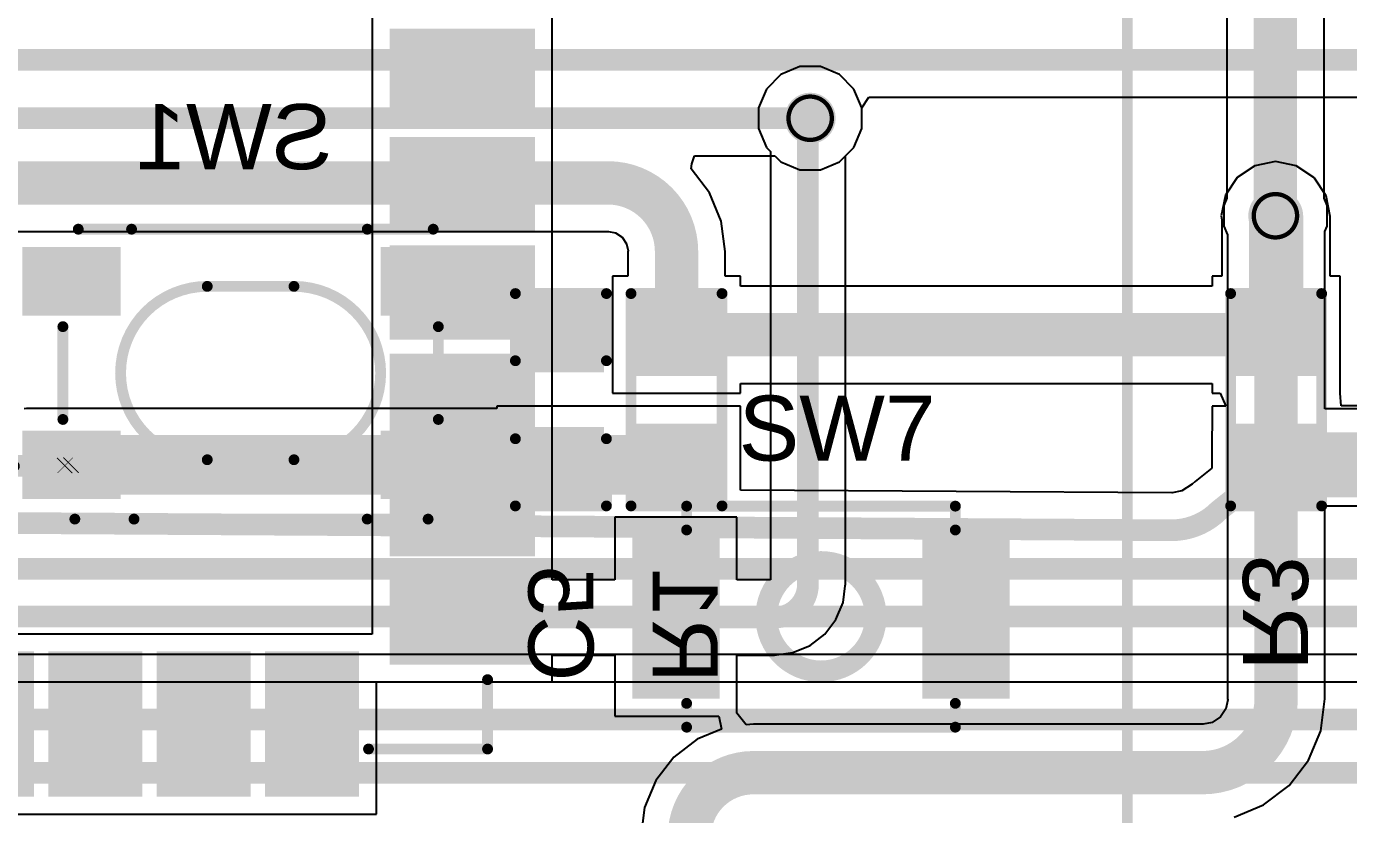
# Model space of a CAD drawing. Header units: inches. Extents: x -46 to 312, y 0 to 111.
# Drawn here: x -23.79 to -8.3, y 29.94 to 39.18 of the extents above; entities that cross this region are included whole.
import ezdxf

# ---------------------------------------------------------------- set-up
doc = ezdxf.new("R2010")
doc.units = ezdxf.units.IN
for name, color, linetype in [('Bottom Layer', 5, 'Continuous'), ('Bottom Overlay', 54, 'Continuous'), ('Bottom Paste', 16, 'Continuous'), ('Bottom Solder', 6, 'Continuous'), ('Drill Drawing', 1, 'Continuous'), ('Top Layer', 1, 'Continuous'), ('Top Overlay', 2, 'Continuous'), ('Top Paste', 8, 'Continuous'), ('Top Solder', 216, 'Continuous'), ('Via Holes', 16, 'Continuous')]:
    doc.layers.add(name, color=color, linetype=linetype)
doc.styles.add('Arial', font='', dxfattribs={"height": 0.2})
doc.styles.get('Arial').set_extended_font_data('Arial')

# ---------------------------------------------------------------- blocks, each defined once
blk = doc.blocks.new('B3U_1000P_2')
at = {"layer": 'Top Layer'}
for points in [[(-2.10999959, 0.85999955), (-1.28999869, 0.85999955), (-1.28999869, -0.85999955), (-2.10999959, -0.85999955)], [(1.29000123, 0.85999955), (2.11000213, 0.85999955), (2.11000213, -0.85999955), (1.29000123, -0.85999955)]]:
    blk.add_hatch(color=1, dxfattribs=at).paths.add_polyline_path(points)
at = {"layer": 'Top Paste'}
for points in [[(-2.10999959, 0.85999955), (-1.28999869, 0.85999955), (-1.28999869, -0.85999955), (-2.10999959, -0.85999955)], [(1.29000123, 0.85999955), (2.11000213, 0.85999955), (2.11000213, -0.85999955), (1.29000123, -0.85999955)]]:
    blk.add_hatch(color=8, dxfattribs=at).paths.add_polyline_path(points)
at = {"layer": 'Top Solder'}
for points in [[(-2.21159959, 0.96159955), (-1.18839869, 0.96159955), (-1.18839869, -0.96159955), (-2.21159959, -0.96159955)], [(1.18840123, 0.96159955), (2.21160213, 0.96159955), (2.21160213, -0.96159955), (1.18840123, -0.96159955)]]:
    blk.add_hatch(color=216, dxfattribs=at).paths.add_polyline_path(points)
at = {"layer": 'Top Overlay'}
for points in [[(-1.5748, 1.016, 0.127, 0.127, 0), (-1.5748, 1.2954, 0.127, 0.127, 0)], [(-1.5748, 1.2954, 0.127, 0.127, 0), (1.5748, 1.2954, 0.127, 0.127, 0)], [(1.5748, 1.2954, 0.127, 0.127, 0), (1.57480254, 1.016, 0.127, 0.127, 0)], [(-1.5748, -1.2954, 0.127, 0.127, 0), (-1.5748, -1.016, 0.127, 0.127, 0)], [(1.5748, -1.2954, 0.127, 0.127, 0), (1.57480254, -1.016, 0.127, 0.127, 0)], [(-1.5748, -1.2954, 0.127, 0.127, 0), (1.5748, -1.2954, 0.127, 0.127, 0)]]:
    blk.add_lwpolyline(points, format="xyseb", dxfattribs=at)
for points in [[(-1.60655, 1.2954, 0.0635, 0.0635, 1), (-1.54305, 1.2954, 0.0635, 0.0635, 1)], [(-1.60655, 1.2954, 0.0635, 0.0635, 1), (-1.54305, 1.2954, 0.0635, 0.0635, 1)], [(1.54305, 1.2954, 0.0635, 0.0635, 1), (1.60655, 1.2954, 0.0635, 0.0635, 1)], [(1.54305, 1.2954, 0.0635, 0.0635, 1), (1.60655, 1.2954, 0.0635, 0.0635, 1)], [(-1.60655, 1.016, 0.0635, 0.0635, 1), (-1.54305, 1.016, 0.0635, 0.0635, 1)], [(1.54305254, 1.016, 0.0635, 0.0635, 1), (1.60655254, 1.016, 0.0635, 0.0635, 1)], [(0.64106806, 0, 0.254, 0.254, 1), (-0.64106806, 0, 0.254, 0.254, 1)], [(-0.7045680599999999, 0, 0.127, 0.127, 1), (-0.5775680599999999, 0, 0.127, 0.127, 1)], [(0.5775680599999999, 0, 0.127, 0.127, 1), (0.7045680599999999, 0, 0.127, 0.127, 1)], [(-1.60655, -1.016, 0.0635, 0.0635, 1), (-1.54305, -1.016, 0.0635, 0.0635, 1)], [(1.54305254, -1.016, 0.0635, 0.0635, 1), (1.60655254, -1.016, 0.0635, 0.0635, 1)], [(-1.60655, -1.2954, 0.0635, 0.0635, 1), (-1.54305, -1.2954, 0.0635, 0.0635, 1)], [(-1.60655, -1.2954, 0.0635, 0.0635, 1), (-1.54305, -1.2954, 0.0635, 0.0635, 1)], [(1.54305, -1.2954, 0.0635, 0.0635, 1), (1.60655, -1.2954, 0.0635, 0.0635, 1)], [(1.54305, -1.2954, 0.0635, 0.0635, 1), (1.60655, -1.2954, 0.0635, 0.0635, 1)]]:
    blk.add_lwpolyline(points, format="xyseb", close=True, dxfattribs=at)
blk = doc.blocks.new('TSA016A2518A_B_16')
at = {"layer": 'Bottom Layer'}
for points in [[(-2.6250773, 1.4250289), (-1.5750667, 1.4250289), (-1.5750667, 0.7250303), (-2.6250773, 0.7250303)], [(1.5750667, 1.4250035), (2.6250773, 1.4250035), (2.6250773, 0.7250049), (1.5750667, 0.7250049)], [(-2.6250773, -0.7250303), (-1.5750667, -0.7250303), (-1.5750667, -1.4250289), (-2.6250773, -1.4250289)], [(1.5750667, -0.7250049), (2.6250773, -0.7250049), (2.6250773, -1.4250035), (1.5750667, -1.4250035)]]:
    blk.add_hatch(color=5, dxfattribs=at).paths.add_polyline_path(points)
at = {"layer": 'Bottom Paste'}
for points in [[(-2.6250773, 1.4250289), (-1.5750667, 1.4250289), (-1.5750667, 0.7250303), (-2.6250773, 0.7250303)], [(1.5750667, 1.4250035), (2.6250773, 1.4250035), (2.6250773, 0.7250049), (1.5750667, 0.7250049)], [(-2.6250773, -0.7250303), (-1.5750667, -0.7250303), (-1.5750667, -1.4250289), (-2.6250773, -1.4250289)], [(1.5750667, -0.7250049), (2.6250773, -0.7250049), (2.6250773, -1.4250035), (1.5750667, -1.4250035)]]:
    blk.add_hatch(color=16, dxfattribs=at).paths.add_polyline_path(points)
at = {"layer": 'Bottom Solder'}
for points in [[(-2.6758773, 1.4758289), (-1.5242667, 1.4758289), (-1.5242667, 0.6742303), (-2.6758773, 0.6742303)], [(1.5242667, 1.4758035), (2.6758773, 1.4758035), (2.6758773, 0.6742049), (1.5242667, 0.6742049)], [(-2.6758773, -0.6742303), (-1.5242667, -0.6742303), (-1.5242667, -1.4758289), (-2.6758773, -1.4758289)], [(1.5242667, -0.6742049), (2.6758773, -0.6742049), (2.6758773, -1.4758035), (1.5242667, -1.4758035)]]:
    blk.add_hatch(color=6, dxfattribs=at).paths.add_polyline_path(points)
at = {"layer": 'Bottom Overlay'}
for points in [[(-2.0199858, 1.6862044, 0.127, 0.127, 0), (-1.395222, 1.6862044, 0.127, 0.127, 0)], [(-1.395222, 1.6862044, 0.127, 0.127, 0), (1.3669772, 1.6862044, 0.127, 0.127, 0)], [(1.3669772, 1.6862044, 0.127, 0.127, 0), (2.1400008, 1.6862044, 0.127, 0.127, 0)], [(-0.508, -1.016127, 0.127, 0.127, -0.9999999999999999), (-0.508, 1.015873, 0.127, 0.127, 0)], [(-0.508, 1.015873, 0.127, 0.127, 0), (0.508, 1.015873, 0.127, 0.127, 0)], [(0.508, 1.015873, 0.127, 0.127, -0.9999999999999999), (0.508, -1.016127, 0.127, 0.127, 0)], [(-2.199894, -0.543941, 0.127, 0.127, 0), (-2.199894, 0.543687, 0.127, 0.127, 0)], [(2.199894, -0.543941, 0.127, 0.127, 0), (2.199894, 0.543687, 0.127, 0.127, 0)], [(-2.8956, -1.2192, 0.127, 0.127, 0), (-2.8956, -0.9652, 0.127, 0.127, 0)], [(-2.8956, -0.9652, 0.127, 0.127, 0), (-2.7686, -1.0922, 0.127, 0.127, 0)], [(-2.8956, -1.2192, 0.127, 0.127, 0), (-2.7686, -1.0922, 0.127, 0.127, 0)], [(-0.508, -1.016127, 0.127, 0.127, 0), (0.508, -1.016127, 0.127, 0.127, 0)], [(-2.0599908, -1.71196, 0.127, 0.127, 0), (-1.3664184, -1.71196, 0.127, 0.127, 0)], [(-1.3664184, -1.71196, 0.127, 0.127, 0), (1.3664184, -1.71196, 0.127, 0.127, 0)], [(1.3664184, -1.71196, 0.127, 0.127, 0), (2.080006, -1.71196, 0.127, 0.127, 0)]]:
    blk.add_lwpolyline(points, format="xyseb", dxfattribs=at)
for points in [[(-2.0517358, 1.6862044, 0.0635, 0.0635, 1), (-1.9882358, 1.6862044, 0.0635, 0.0635, 1)], [(-1.426972, 1.6862044, 0.0635, 0.0635, 1), (-1.363472, 1.6862044, 0.0635, 0.0635, 1)], [(-1.426972, 1.6862044, 0.0635, 0.0635, 1), (-1.363472, 1.6862044, 0.0635, 0.0635, 1)], [(1.3352272, 1.6862044, 0.0635, 0.0635, 1), (1.3987272, 1.6862044, 0.0635, 0.0635, 1)], [(1.3352272, 1.6862044, 0.0635, 0.0635, 1), (1.3987272, 1.6862044, 0.0635, 0.0635, 1)], [(2.1082508, 1.6862044, 0.0635, 0.0635, 1), (2.1717508, 1.6862044, 0.0635, 0.0635, 1)], [(-0.5397500000000001, 1.015873, 0.0635, 0.0635, 1), (-0.47625, 1.015873, 0.0635, 0.0635, 1)], [(-0.5397500000000001, 1.015873, 0.0635, 0.0635, 1), (-0.47625, 1.015873, 0.0635, 0.0635, 1)], [(0.47625, 1.015873, 0.0635, 0.0635, 1), (0.5397500000000001, 1.015873, 0.0635, 0.0635, 1)], [(0.47625, 1.015873, 0.0635, 0.0635, 1), (0.5397500000000001, 1.015873, 0.0635, 0.0635, 1)], [(-2.231644, 0.543687, 0.0635, 0.0635, 1), (-2.168144, 0.543687, 0.0635, 0.0635, 1)], [(2.168144, 0.543687, 0.0635, 0.0635, 1), (2.231644, 0.543687, 0.0635, 0.0635, 1)], [(-2.231644, -0.543941, 0.0635, 0.0635, 1), (-2.168144, -0.543941, 0.0635, 0.0635, 1)], [(2.168144, -0.543941, 0.0635, 0.0635, 1), (2.231644, -0.543941, 0.0635, 0.0635, 1)], [(-2.92735, -0.9652, 0.0635, 0.0635, 1), (-2.86385, -0.9652, 0.0635, 0.0635, 1)], [(-2.92735, -0.9652, 0.0635, 0.0635, 1), (-2.86385, -0.9652, 0.0635, 0.0635, 1)], [(-2.80035, -1.0922, 0.0635, 0.0635, 1), (-2.73685, -1.0922, 0.0635, 0.0635, 1)], [(-2.80035, -1.0922, 0.0635, 0.0635, 1), (-2.73685, -1.0922, 0.0635, 0.0635, 1)], [(-0.5397500000000001, -1.016127, 0.0635, 0.0635, 1), (-0.47625, -1.016127, 0.0635, 0.0635, 1)], [(-0.5397500000000001, -1.016127, 0.0635, 0.0635, 1), (-0.47625, -1.016127, 0.0635, 0.0635, 1)], [(0.47625, -1.016127, 0.0635, 0.0635, 1), (0.5397500000000001, -1.016127, 0.0635, 0.0635, 1)], [(0.47625, -1.016127, 0.0635, 0.0635, 1), (0.5397500000000001, -1.016127, 0.0635, 0.0635, 1)], [(-2.92735, -1.2192, 0.0635, 0.0635, 1), (-2.86385, -1.2192, 0.0635, 0.0635, 1)], [(-2.92735, -1.2192, 0.0635, 0.0635, 1), (-2.86385, -1.2192, 0.0635, 0.0635, 1)], [(-2.0917408, -1.71196, 0.0635, 0.0635, 1), (-2.0282408, -1.71196, 0.0635, 0.0635, 1)], [(-1.3981684, -1.71196, 0.0635, 0.0635, 1), (-1.3346684, -1.71196, 0.0635, 0.0635, 1)], [(-1.3981684, -1.71196, 0.0635, 0.0635, 1), (-1.3346684, -1.71196, 0.0635, 0.0635, 1)], [(1.3346684, -1.71196, 0.0635, 0.0635, 1), (1.3981684, -1.71196, 0.0635, 0.0635, 1)], [(1.3346684, -1.71196, 0.0635, 0.0635, 1), (1.3981684, -1.71196, 0.0635, 0.0635, 1)], [(2.048256, -1.71196, 0.0635, 0.0635, 1), (2.111756, -1.71196, 0.0635, 0.0635, 1)]]:
    blk.add_lwpolyline(points, format="xyseb", close=True, dxfattribs=at)
blk = doc.blocks.new('HC_12_M______SMD_17')
at = {"layer": 'Top Overlay'}
blk.add_lwpolyline([(-14.1732, 8.12619914, 0.127, 0.127, 0), (13.62680028, 8.12619914, 0.127, 0.127, 0)], format="xyseb", dxfattribs=at)
blk = doc.blocks.new('41_SMD_UFL_M______84')
at = {"layer": 'Top Layer'}
for points in [[(8.00000051, -0.82999961), (9.500000049999999, -0.82999961), (9.500000049999999, -1.73000035), (8.00000051, -1.73000035)], [(8.00000051, -2.09999961), (9.500000049999999, -2.09999961), (9.500000049999999, -3.00000035), (8.00000051, -3.00000035)], [(7.99999797, -3.36999961), (9.499997509999998, -3.36999961), (9.499997509999998, -4.270000349999999), (7.99999797, -4.270000349999999)], [(8.00000051, -4.63999961), (9.500000049999999, -4.63999961), (9.500000049999999, -5.54000035), (8.00000051, -5.54000035)], [(8.00000051, -5.90999961), (9.500000049999999, -5.90999961), (9.500000049999999, -6.810000349999999), (8.00000051, -6.810000349999999)], [(8.00000051, -7.179999609999999), (9.500000049999999, -7.179999609999999), (9.500000049999999, -8.080000349999999), (8.00000051, -8.080000349999999)], [(4.00000089, -9.62999979), (4.00000089, -8.13000025), (4.900001629999999, -8.13000025), (4.900001629999999, -9.62999979)], [(5.270000889999999, -9.629997249999999), (5.270000889999999, -8.12999771), (6.17000163, -8.12999771), (6.17000163, -9.629997249999999)], [(6.54000089, -9.62999979), (6.54000089, -8.13000025), (7.44000163, -8.13000025), (7.44000163, -9.62999979)]]:
    blk.add_hatch(color=1, dxfattribs=at).paths.add_polyline_path(points)
at = {"layer": 'Top Paste'}
for points in [[(8.00000051, -0.82999961), (9.500000049999999, -0.82999961), (9.500000049999999, -1.73000035), (8.00000051, -1.73000035)], [(8.00000051, -2.09999961), (9.500000049999999, -2.09999961), (9.500000049999999, -3.00000035), (8.00000051, -3.00000035)], [(7.99999797, -3.36999961), (9.499997509999998, -3.36999961), (9.499997509999998, -4.270000349999999), (7.99999797, -4.270000349999999)], [(8.00000051, -4.63999961), (9.500000049999999, -4.63999961), (9.500000049999999, -5.54000035), (8.00000051, -5.54000035)], [(8.00000051, -5.90999961), (9.500000049999999, -5.90999961), (9.500000049999999, -6.810000349999999), (8.00000051, -6.810000349999999)], [(8.00000051, -7.179999609999999), (9.500000049999999, -7.179999609999999), (9.500000049999999, -8.080000349999999), (8.00000051, -8.080000349999999)], [(4.00000089, -9.62999979), (4.00000089, -8.13000025), (4.900001629999999, -8.13000025), (4.900001629999999, -9.62999979)], [(5.270000889999999, -9.629997249999999), (5.270000889999999, -8.12999771), (6.17000163, -8.12999771), (6.17000163, -9.629997249999999)], [(6.54000089, -9.62999979), (6.54000089, -8.13000025), (7.44000163, -8.13000025), (7.44000163, -9.62999979)]]:
    blk.add_hatch(color=8, dxfattribs=at).paths.add_polyline_path(points)
at = {"layer": 'Top Solder'}
for points in [[(7.89840051, -0.72839961), (9.601600049999998, -0.72839961), (9.601600049999998, -1.83160035), (7.89840051, -1.83160035)], [(7.89840051, -1.99839961), (9.601600049999998, -1.99839961), (9.601600049999998, -3.10160035), (7.89840051, -3.10160035)], [(7.89839797, -3.268399609999999), (9.60159751, -3.268399609999999), (9.60159751, -4.37160035), (7.89839797, -4.37160035)], [(7.89840051, -4.53839961), (9.601600049999998, -4.53839961), (9.601600049999998, -5.64160035), (7.89840051, -5.64160035)], [(7.89840051, -5.808399609999999), (9.601600049999998, -5.808399609999999), (9.601600049999998, -6.91160035), (7.89840051, -6.91160035)], [(7.89840051, -7.078399609999999), (9.601600049999998, -7.078399609999999), (9.601600049999998, -8.18160035), (7.89840051, -8.18160035)], [(2.62840089, -9.731599789999999), (2.62840089, -8.02840025), (3.73160163, -8.02840025), (3.73160163, -9.731599789999999)], [(3.89840089, -9.731599789999999), (3.89840089, -8.02840025), (5.00160163, -8.02840025), (5.00160163, -9.731599789999999)], [(5.16840089, -9.73159725), (5.16840089, -8.02839771), (6.27160163, -8.02839771), (6.27160163, -9.73159725)], [(6.43840089, -9.731599789999999), (6.43840089, -8.02840025), (7.54160163, -8.02840025), (7.54160163, -9.731599789999999)]]:
    blk.add_hatch(color=216, dxfattribs=at).paths.add_polyline_path(points)
at = {"layer": 'Top Overlay'}
for points in [[(9.0464005, -9.171401519999998, 0.127, 0.127, 0), (9.0464005, -8.358601519999999, 0.127, 0.127, 0)], [(7.65139948, -9.171401519999998, 0.127, 0.127, 0), (9.0464005, -9.171401519999998, 0.127, 0.127, 0)]]:
    blk.add_lwpolyline(points, format="xyseb", dxfattribs=at)
for points in [[(9.014650499999998, -8.358601519999999, 0.0635, 0.0635, 1), (9.0781505, -8.358601519999999, 0.0635, 0.0635, 1)], [(7.619649479999999, -9.171401519999998, 0.0635, 0.0635, 1), (7.683149479999999, -9.171401519999998, 0.0635, 0.0635, 1)], [(9.014650499999998, -9.171401519999998, 0.0635, 0.0635, 1), (9.0781505, -9.171401519999998, 0.0635, 0.0635, 1)], [(9.014650499999998, -9.171401519999998, 0.0635, 0.0635, 1), (9.0781505, -9.171401519999998, 0.0635, 0.0635, 1)]]:
    blk.add_lwpolyline(points, format="xyseb", close=True, dxfattribs=at)
blk = doc.blocks.new('RES_0603_B_88')
at = {"layer": 'Bottom Layer'}
for points in [[(-1.143, -0.4445), (-1.143, 0.4445), (-0.3810000000000001, 0.4445), (-0.3809999999999999, -0.4445)], [(0.3810000000000001, -0.4445), (0.3809999999999999, 0.4445), (1.143, 0.4445), (1.143, -0.4445)]]:
    blk.add_hatch(color=5, dxfattribs=at).paths.add_polyline_path(points)
at = {"layer": 'Bottom Paste'}
for points in [[(-1.143, -0.4445), (-1.143, 0.4445), (-0.3810000000000001, 0.4445), (-0.3809999999999999, -0.4445)], [(0.3810000000000001, -0.4445), (0.3809999999999999, 0.4445), (1.143, 0.4445), (1.143, -0.4445)]]:
    blk.add_hatch(color=16, dxfattribs=at).paths.add_polyline_path(points)
at = {"layer": 'Bottom Solder'}
for points in [[(-1.2446, -0.5461), (-1.2446, 0.5460999999999999), (-0.2794, 0.5461), (-0.2793999999999999, -0.5460999999999999)], [(0.2794, -0.5461), (0.2793999999999999, 0.5460999999999999), (1.2446, 0.5461), (1.2446, -0.5460999999999999)]]:
    blk.add_hatch(color=6, dxfattribs=at).paths.add_polyline_path(points)
at = {"layer": 'Bottom Overlay'}
for points in [[(-1.2446, -0.5334, 0.127, 0.127, 0), (-1.2446, 0.5334, 0.127, 0.127, 0)], [(1.2446, 0.5334, 0.127, 0.127, 0), (-1.2446, 0.5334, 0.127, 0.127, 0)], [(1.2446, -0.5334, 0.127, 0.127, 0), (1.2446, 0.5334, 0.127, 0.127, 0)], [(1.2446, -0.5334, 0.127, 0.127, 0), (-1.2446, -0.5334, 0.127, 0.127, 0)]]:
    blk.add_lwpolyline(points, format="xyseb", dxfattribs=at)
for points in [[(-1.27635, 0.5334, 0.0635, 0.0635, 1), (-1.21285, 0.5334, 0.0635, 0.0635, 1)], [(-1.27635, 0.5334, 0.0635, 0.0635, 1), (-1.21285, 0.5334, 0.0635, 0.0635, 1)], [(1.21285, 0.5334, 0.0635, 0.0635, 1), (1.27635, 0.5334, 0.0635, 0.0635, 1)], [(1.21285, 0.5334, 0.0635, 0.0635, 1), (1.27635, 0.5334, 0.0635, 0.0635, 1)], [(-1.27635, -0.5334, 0.0635, 0.0635, 1), (-1.21285, -0.5334, 0.0635, 0.0635, 1)], [(-1.27635, -0.5334, 0.0635, 0.0635, 1), (-1.21285, -0.5334, 0.0635, 0.0635, 1)], [(1.21285, -0.5334, 0.0635, 0.0635, 1), (1.27635, -0.5334, 0.0635, 0.0635, 1)], [(1.21285, -0.5334, 0.0635, 0.0635, 1), (1.27635, -0.5334, 0.0635, 0.0635, 1)]]:
    blk.add_lwpolyline(points, format="xyseb", close=True, dxfattribs=at)
blk = doc.blocks.new('RES_0603_B_89')
at = {"layer": 'Bottom Layer'}
for points in [[(-1.143, -0.4445), (-1.143, 0.4445), (-0.3810000000000001, 0.4445), (-0.3809999999999999, -0.4445)], [(0.3810000000000001, -0.4445), (0.3809999999999999, 0.4445), (1.143, 0.4445), (1.143, -0.4445)]]:
    blk.add_hatch(color=5, dxfattribs=at).paths.add_polyline_path(points)
at = {"layer": 'Bottom Paste'}
for points in [[(-1.143, -0.4445), (-1.143, 0.4445), (-0.3810000000000001, 0.4445), (-0.3809999999999999, -0.4445)], [(0.3810000000000001, -0.4445), (0.3809999999999999, 0.4445), (1.143, 0.4445), (1.143, -0.4445)]]:
    blk.add_hatch(color=16, dxfattribs=at).paths.add_polyline_path(points)
at = {"layer": 'Bottom Solder'}
for points in [[(-1.2446, -0.5461), (-1.2446, 0.5460999999999999), (-0.2794, 0.5461), (-0.2793999999999999, -0.5460999999999999)], [(0.2794, -0.5461), (0.2793999999999999, 0.5460999999999999), (1.2446, 0.5461), (1.2446, -0.5460999999999999)]]:
    blk.add_hatch(color=6, dxfattribs=at).paths.add_polyline_path(points)
at = {"layer": 'Bottom Overlay'}
for points in [[(-1.2446, -0.5334, 0.127, 0.127, 0), (-1.2446, 0.5334, 0.127, 0.127, 0)], [(1.2446, 0.5334, 0.127, 0.127, 0), (-1.2446, 0.5334, 0.127, 0.127, 0)], [(1.2446, -0.5334, 0.127, 0.127, 0), (1.2446, 0.5334, 0.127, 0.127, 0)], [(1.2446, -0.5334, 0.127, 0.127, 0), (-1.2446, -0.5334, 0.127, 0.127, 0)]]:
    blk.add_lwpolyline(points, format="xyseb", dxfattribs=at)
for points in [[(-1.27635, 0.5334, 0.0635, 0.0635, 1), (-1.21285, 0.5334, 0.0635, 0.0635, 1)], [(-1.27635, 0.5334, 0.0635, 0.0635, 1), (-1.21285, 0.5334, 0.0635, 0.0635, 1)], [(1.21285, 0.5334, 0.0635, 0.0635, 1), (1.27635, 0.5334, 0.0635, 0.0635, 1)], [(1.21285, 0.5334, 0.0635, 0.0635, 1), (1.27635, 0.5334, 0.0635, 0.0635, 1)], [(-1.27635, -0.5334, 0.0635, 0.0635, 1), (-1.21285, -0.5334, 0.0635, 0.0635, 1)], [(-1.27635, -0.5334, 0.0635, 0.0635, 1), (-1.21285, -0.5334, 0.0635, 0.0635, 1)], [(1.21285, -0.5334, 0.0635, 0.0635, 1), (1.27635, -0.5334, 0.0635, 0.0635, 1)], [(1.21285, -0.5334, 0.0635, 0.0635, 1), (1.27635, -0.5334, 0.0635, 0.0635, 1)]]:
    blk.add_lwpolyline(points, format="xyseb", close=True, dxfattribs=at)
blk = doc.blocks.new('C__0603_B_95')
at = {"layer": 'Bottom Layer'}
for points in [[(-1.143, -0.4445), (-1.143, 0.4445), (-0.3809999999999999, 0.4445), (-0.3809999999999999, -0.4445)], [(0.3809999999999999, -0.4445), (0.3809999999999999, 0.4445), (1.143, 0.4445), (1.143, -0.4445)]]:
    blk.add_hatch(color=5, dxfattribs=at).paths.add_polyline_path(points)
at = {"layer": 'Bottom Paste'}
for points in [[(-1.143, -0.4445), (-1.143, 0.4445), (-0.3809999999999999, 0.4445), (-0.3809999999999999, -0.4445)], [(0.3809999999999999, -0.4445), (0.3809999999999999, 0.4445), (1.143, 0.4445), (1.143, -0.4445)]]:
    blk.add_hatch(color=16, dxfattribs=at).paths.add_polyline_path(points)
at = {"layer": 'Bottom Solder'}
for points in [[(-1.20299988, -0.50449988), (-1.20299988, 0.50449988), (-0.3210001199999999, 0.50449988), (-0.3210001199999999, -0.50449988)], [(0.3210001199999999, -0.50449988), (0.3210001199999999, 0.50449988), (1.20299988, 0.50449988), (1.20299988, -0.50449988)]]:
    blk.add_hatch(color=6, dxfattribs=at).paths.add_polyline_path(points)
at = {"layer": 'Bottom Overlay'}
for points in [[(-1.2446, 0.5334, 0.127, 0.127, 0), (-1.2446, -0.5334, 0.127, 0.127, 0)], [(-1.2446, 0.5334, 0.127, 0.127, 0), (-0.4571999999999999, 0.5334, 0.127, 0.127, 0)], [(0.4571999999999999, 0.5334, 0.127, 0.127, 0), (1.2446, 0.5334, 0.127, 0.127, 0)], [(1.2446, 0.5334, 0.127, 0.127, 0), (1.2446, -0.5334, 0.127, 0.127, 0)], [(-1.2446, -0.5334, 0.127, 0.127, 0), (-0.4571999999999999, -0.5334, 0.127, 0.127, 0)], [(0.4571999999999999, -0.5334, 0.127, 0.127, 0), (1.2446, -0.5334, 0.127, 0.127, 0)]]:
    blk.add_lwpolyline(points, format="xyseb", dxfattribs=at)
for points in [[(-1.27635, 0.5334, 0.0635, 0.0635, 1), (-1.21285, 0.5334, 0.0635, 0.0635, 1)], [(-1.27635, 0.5334, 0.0635, 0.0635, 1), (-1.21285, 0.5334, 0.0635, 0.0635, 1)], [(-0.4889499999999999, 0.5334, 0.0635, 0.0635, 1), (-0.42545, 0.5334, 0.0635, 0.0635, 1)], [(0.42545, 0.5334, 0.0635, 0.0635, 1), (0.4889499999999999, 0.5334, 0.0635, 0.0635, 1)], [(1.21285, 0.5334, 0.0635, 0.0635, 1), (1.27635, 0.5334, 0.0635, 0.0635, 1)], [(1.21285, 0.5334, 0.0635, 0.0635, 1), (1.27635, 0.5334, 0.0635, 0.0635, 1)], [(-1.27635, -0.5334, 0.0635, 0.0635, 1), (-1.21285, -0.5334, 0.0635, 0.0635, 1)], [(-1.27635, -0.5334, 0.0635, 0.0635, 1), (-1.21285, -0.5334, 0.0635, 0.0635, 1)], [(-0.4889499999999999, -0.5334, 0.0635, 0.0635, 1), (-0.42545, -0.5334, 0.0635, 0.0635, 1)], [(0.42545, -0.5334, 0.0635, 0.0635, 1), (0.4889499999999999, -0.5334, 0.0635, 0.0635, 1)], [(1.21285, -0.5334, 0.0635, 0.0635, 1), (1.27635, -0.5334, 0.0635, 0.0635, 1)], [(1.21285, -0.5334, 0.0635, 0.0635, 1), (1.27635, -0.5334, 0.0635, 0.0635, 1)]]:
    blk.add_lwpolyline(points, format="xyseb", close=True, dxfattribs=at)

msp = doc.modelspace()

# ---------------------------------------------------------------- hatches: boundary and pattern name
at = {"layer": 'Bottom Layer'}
h = msp.add_hatch(color=5, dxfattribs=at)
edge = h.paths.add_edge_path()
edge.add_arc((-14.605, 38.09999999999999), 0.2999994, 0, 360)
h = msp.add_hatch(color=5, dxfattribs=at)
edge = h.paths.add_edge_path()
edge.add_arc((-9.15245312, 36.957), 0.2999994, 0, 360)
for points in [[(-9.5885, 33.65742315999999), (-1.2429998, 33.65742315999999), (-1.2429998, 34.41942315999999), (-9.5885, 34.41942315999999)], [(-23.78758768, 33.68844672), (-16.17072204, 33.68844672), (-16.17072204, 34.38844532), (-23.78758768, 34.38844532)]]:
    msp.add_hatch(color=5, dxfattribs=at).paths.add_polyline_path(points)
at = {"layer": 'Top Layer'}
h = msp.add_hatch(color=1, dxfattribs=at)
edge = h.paths.add_edge_path()
edge.add_arc((-14.605, 38.09999999999999), 0.2999994, 0, 360)
h = msp.add_hatch(color=1, dxfattribs=at)
edge = h.paths.add_edge_path()
edge.add_arc((-9.15245312, 36.957), 0.2999994, 0, 360)
at = {"layer": 'Via Holes'}
h = msp.add_hatch(color=7, dxfattribs=at)
edge = h.paths.add_edge_path()
edge.add_arc((-14.605, 38.09999999999999), 0.1499997, 0, 360)
h = msp.add_hatch(color=7, dxfattribs=at)
edge = h.paths.add_edge_path()
edge.add_arc((-9.15245312, 36.957), 0.1499997, 0, 360)

# ---------------------------------------------------------------- linework, layer by layer
at = {"layer": 'Bottom Layer'}
for p, q in [((-14.0002006, 38.22029947999999), (-13.91651776, 38.3455418)), ((-13.91651776, 38.3455418), (3.26562212, 38.3455418)), ((-14.0002006, 37.97969798), (-14.0002006, 38.22029947999999)), ((-14.0922756, 37.75740733999999), (-14.0002006, 37.97969798)), ((-15.99255628, 37.56411079999999), (-15.96009508, 37.6597418)), ((-15.96009508, 37.6597418), (-15.02005886, 37.6597418)), ((-15.02005886, 37.6597418), (-14.94759266, 37.5872756)), ((-14.26240734, 37.5872756), (-14.0922756, 37.75740733999999)), ((-16.00031598, 37.5073418), (-15.99255628, 37.56411079999999)), ((-15.7843601, 37.22589963999999), (-16.00031598, 37.5073418)), ((-14.94759266, 37.5872756), (-14.72530202, 37.4952006)), ((-14.48469798, 37.4952006), (-14.26240734, 37.5872756)), ((-9.39526188, 37.5431939), (-9.60110602, 37.40565289999999)), ((-9.15245312, 37.591492), (-9.39526188, 37.5431939)), ((-8.90964436, 37.5431939), (-9.15245312, 37.591492)), ((-8.70380022, 37.40565289999999), (-8.90964436, 37.5431939)), ((-14.72530202, 37.4952006), (-14.48469798, 37.4952006)), ((-9.60110602, 37.40565289999999), (-9.73864702, 37.19980876)), ((-8.695344559999999, 37.39719978), (-8.70380022, 37.40565289999999)), ((-8.557806099999999, 37.19135564), (-8.695344559999999, 37.39719978)), ((-15.64700706, 36.89430264), (-15.7843601, 37.22589963999999)), ((-9.73864702, 37.19980876), (-9.78694512, 36.957)), ((-8.509507999999999, 36.94854688), (-8.557806099999999, 37.19135564)), ((-15.6001593, 36.53845626), (-15.64700706, 36.89430264)), ((-9.78694512, 36.957), (-9.778492, 36.91450326)), ((-9.778492, 36.91450326), (-9.778492, 36.24822315999999)), ((-8.509507999999999, 36.24822315999999), (-8.509507999999999, 36.94854688)), ((-38.989, 36.77303288), (-16.97504606, 36.77303288)), ((-16.97504606, 36.77303288), (-16.96798486, 36.7744375)), ((-16.96798486, 36.7744375), (-16.88420296, 36.75777255999999)), ((-16.88420296, 36.75777255999999), (-16.80719016, 36.70631216)), ((-16.80719016, 36.70631216), (-16.75572976, 36.62929936)), ((-16.75572976, 36.62929936), (-16.73906482, 36.54551746)), ((-16.73906482, 36.54551746), (-16.74046944, 36.53845626)), ((-16.74046944, 36.53845626), (-16.74046944, 36.24824855999999)), ((-15.60097464, 36.24824855999999), (-15.60097464, 36.53845626)), ((-15.60097464, 36.53845626), (-15.6001593, 36.53845626)), ((-16.74046944, 36.24824855999999), (-16.92002204, 36.24824855999999)), ((-16.92002204, 36.24824855999999), (-16.92002204, 34.87664856)), ((-15.42142204, 36.24824855999999), (-15.60097464, 36.24824855999999)), ((-15.42142204, 36.13219596), (-15.42142204, 36.24824855999999)), ((-9.8933, 36.13219596), (-15.42142204, 36.13219596)), ((-9.778492, 36.24822315999999), (-9.8933, 36.24822315999999)), ((-9.8933, 36.24822315999999), (-9.8933, 36.13219596)), ((-8.3947, 36.24822315999999), (-8.509507999999999, 36.24822315999999)), ((-8.3947, 34.8766257), (-8.3947, 36.24822315999999)), ((-16.92002204, 34.87664856), (-15.42142204, 34.87664856)), ((-15.42142204, 34.87664856), (-15.42142204, 34.99270116)), ((-15.42142204, 34.99270116), (-9.8933, 34.99270116)), ((-9.8933, 34.99270116), (-9.8933, 34.87662315999999)), ((-9.8933, 34.87662315999999), (-9.7995486, 34.87662315999999)), ((-9.7995486, 34.87662315999999), (-9.73199476, 34.72422315999999)), ((-8.39469746, 34.8766257), (-8.3947, 34.8766257)), ((-8.38028296, 34.7301947), (-8.39469746, 34.8766257)), ((-15.42142204, 34.72424856), (-18.2753, 34.72424856)), ((-18.2753, 34.72424856), (-18.2753, 34.69921686)), ((-15.42142204, 33.7423125), (-15.42142204, 34.72424856)), ((-9.73199476, 34.72422315999999), (-9.8933, 34.72422315999999)), ((-9.8933, 34.72422315999999), (-9.8933, 34.44944596)), ((-1.2429998, 34.7301947), (-8.38028296, 34.7301947)), ((-23.78758768, 34.69921686), (-23.81772478, 34.69322245999999)), ((-18.2753, 34.69921686), (-23.78758768, 34.69921686)), ((-9.8933, 34.44944596), (-9.899271539999999, 34.41942315999999)), ((-9.899271539999999, 34.41942315999999), (-9.899271539999999, 33.99801176)), ((-9.899271539999999, 33.99801176), (-10.0148009, 33.90558878)), ((-10.12896374, 33.81081122), (-10.24896858, 33.73254112)), ((-10.09268492, 33.84328512), (-10.12896374, 33.81081122)), ((-10.0148009, 33.90558878), (-10.09268492, 33.84328512)), ((-10.36784566, 33.71071236), (-15.42142204, 33.7423125)), ((-10.3633524, 33.70979034), (-10.36784566, 33.71071236)), ((-10.24896858, 33.73254112), (-10.3633524, 33.70979034)), ((-33.62094114, 31.8177418), (1.2170664, 31.8177418)), ((0.91844114, 31.4917582), (-35.56404114, 31.4917582))]:
    msp.add_line(p, q, dxfattribs=at)
for points in [[(-39.8526, 38.78579746, 0.254, 0.254, 0), (3.26562212, 38.78579999999999, 0.254, 0.254, 0)], [(-41.20432704, 38.09999999999999, 0.254, 0.254, 0), (-14.605, 38.09999999999999, 0.254, 0.254, 0)], [(-38.989, 37.34278028, 0.508, 0.508, 0), (-16.97504606, 37.34278028, 0.508, 0.508, 0)], [(-16.97504606, 37.34278028, 0.508, 0.508, -0.4142135623730951), (-16.17072204, 36.53845626, 0.508, 0.508, 0)], [(-9.15245312, 36.957, 0.635, 0.635, 0), (-9.143999999999998, 36.94854688, 0.635, 0.635, 0)], [(-9.143999999999998, 35.62592316, 0.635, 0.635, 0), (-9.143999999999998, 36.94854688, 0.635, 0.635, 0)], [(-16.17072204, 35.56244856, 0.508, 0.508, 0), (-16.17072204, 36.53845626, 0.508, 0.508, 0)], [(-16.17072204, 35.56244856, 0.508, 0.508, 0), (-9.15245312, 35.56244856, 0.508, 0.508, 0)], [(-9.15245312, 35.61747004, 0.635, 0.635, 0), (-9.143999999999998, 35.62592316, 0.635, 0.635, 0)], [(-9.15245312, 35.57087627999999, 0.635, 0.635, 0), (-9.15245312, 35.61747004, 0.635, 0.635, 0)], [(-9.15245312, 35.56244856, 0.508, 0.508, 0), (-9.15245312, 35.57087627999999, 0.508, 0.508, 0)], [(-32.07475424, 34.02552504, 0.254, 0.254, 0), (-23.34537114, 34.02552504, 0.254, 0.254, 0)], [(-23.34537114, 34.02552504, 0.254, 0.254, 0), (-23.3369231, 34.03397308, 0.254, 0.254, 0)], [(-23.3369231, 34.03397308, 0.254, 0.254, 0), (-23.33247302, 34.029523, 0.254, 0.254, 0)], [(-23.33247302, 34.029523, 0.254, 0.254, 0), (-23.27127426, 34.029523, 0.254, 0.254, 0)], [(-23.27127426, 34.029523, 0.254, 0.254, 0), (-23.2623741, 34.03842316, 0.254, 0.254, 0)], [(-9.4615, 33.78442316, 0.254, 0.254, 0), (-9.143999999999998, 34.03842316, 0.254, 0.254, 0)], [(-9.817653720000001, 33.49949865999999, 0.254, 0.254, 0), (-9.4615, 33.78442316, 0.254, 0.254, 0)], [(-9.817653720000001, 33.49949865999999, 0.254, 0.254, -0.1989129642977293), (-10.37059902, 33.27045923999999, 0.254, 0.254, 0)], [(-32.33816748, 33.40782752, 0.254, 0.254, 0), (-10.37059902, 33.27046178, 0.254, 0.254, 0)], [(-33.4167988, 32.81679746, 0.254, 0.254, 0), (1.0399522, 32.8168, 0.254, 0.254, 0)], [(-34.036, 32.258, 0.254, 0.254, 0), (2.47597168, 32.258, 0.254, 0.254, 0)], [(-35.9537, 31.0515, 0.254, 0.254, 0), (1.3335, 31.0515, 0.254, 0.254, 0)], [(-38.0746, 30.4292, 0.254, 0.254, 0), (-0.4571999999999999, 30.4292, 0.254, 0.254, 0)]]:
    msp.add_lwpolyline(points, format="xyseb", dxfattribs=at)
for points in [[(-14.6685, 38.09999999999999, 0.127, 0.127, 1), (-14.5415, 38.09999999999999, 0.127, 0.127, 1)], [(-17.10204606, 37.34278028, 0.254, 0.254, 1), (-16.84804606, 37.34278028, 0.254, 0.254, 1)], [(-17.10204606, 37.34278028, 0.254, 0.254, 1), (-16.84804606, 37.34278028, 0.254, 0.254, 1)], [(-9.311203119999998, 36.957, 0.3175, 0.3175, 1), (-8.99370312, 36.957, 0.3175, 0.3175, 1)], [(-9.30275, 36.94854688, 0.3175, 0.3175, 1), (-8.985249999999999, 36.94854688, 0.3175, 0.3175, 1)], [(-9.30275, 36.94854688, 0.3175, 0.3175, 1), (-8.985249999999999, 36.94854688, 0.3175, 0.3175, 1)], [(-16.29772204, 36.53845626, 0.254, 0.254, 1), (-16.04372204, 36.53845626, 0.254, 0.254, 1)], [(-16.29772204, 36.53845626, 0.254, 0.254, 1), (-16.04372204, 36.53845626, 0.254, 0.254, 1)], [(-16.29772204, 35.56244856, 0.254, 0.254, 1), (-16.04372204, 35.56244856, 0.254, 0.254, 1)], [(-16.29772204, 35.56244856, 0.254, 0.254, 1), (-16.04372204, 35.56244856, 0.254, 0.254, 1)], [(-9.311203119999998, 35.61747004, 0.3175, 0.3175, 1), (-8.99370312, 35.61747004, 0.3175, 0.3175, 1)], [(-9.311203119999998, 35.61747004, 0.3175, 0.3175, 1), (-8.99370312, 35.61747004, 0.3175, 0.3175, 1)], [(-9.311203119999998, 35.57087627999999, 0.3175, 0.3175, 1), (-8.99370312, 35.57087627999999, 0.3175, 0.3175, 1)], [(-9.30275, 35.62592316, 0.3175, 0.3175, 1), (-8.985249999999999, 35.62592316, 0.3175, 0.3175, 1)], [(-9.30275, 35.62592316, 0.3175, 0.3175, 1), (-8.985249999999999, 35.62592316, 0.3175, 0.3175, 1)], [(-9.27945312, 35.57087627999999, 0.254, 0.254, 1), (-9.02545312, 35.57087627999999, 0.254, 0.254, 1)], [(-9.27945312, 35.56244856, 0.254, 0.254, 1), (-9.02545312, 35.56244856, 0.254, 0.254, 1)], [(-9.27945312, 35.56244856, 0.254, 0.254, 1), (-9.02545312, 35.56244856, 0.254, 0.254, 1)], [(-23.40887114, 34.02552504, 0.127, 0.127, 1), (-23.28187114, 34.02552504, 0.127, 0.127, 1)], [(-23.40887114, 34.02552504, 0.127, 0.127, 1), (-23.28187114, 34.02552504, 0.127, 0.127, 1)], [(-23.4004231, 34.03397308, 0.127, 0.127, 1), (-23.2734231, 34.03397308, 0.127, 0.127, 1)], [(-23.4004231, 34.03397308, 0.127, 0.127, 1), (-23.2734231, 34.03397308, 0.127, 0.127, 1)], [(-23.39597302, 34.029523, 0.127, 0.127, 1), (-23.26897302, 34.029523, 0.127, 0.127, 1)], [(-23.39597302, 34.029523, 0.127, 0.127, 1), (-23.26897302, 34.029523, 0.127, 0.127, 1)], [(-23.33477426, 34.029523, 0.127, 0.127, 1), (-23.20777426, 34.029523, 0.127, 0.127, 1)], [(-23.33477426, 34.029523, 0.127, 0.127, 1), (-23.20777426, 34.029523, 0.127, 0.127, 1)], [(-23.3258741, 34.03842316, 0.127, 0.127, 1), (-23.1988741, 34.03842316, 0.127, 0.127, 1)], [(-9.2075, 34.03842316, 0.127, 0.127, 1), (-9.080499999999999, 34.03842316, 0.127, 0.127, 1)], [(-9.524999999999999, 33.78442316, 0.127, 0.127, 1), (-9.398, 33.78442316, 0.127, 0.127, 1)], [(-9.524999999999999, 33.78442316, 0.127, 0.127, 1), (-9.398, 33.78442316, 0.127, 0.127, 1)], [(-9.881153719999999, 33.49949865999999, 0.127, 0.127, 1), (-9.75415372, 33.49949865999999, 0.127, 0.127, 1)], [(-9.881153719999999, 33.49949865999999, 0.127, 0.127, 1), (-9.75415372, 33.49949865999999, 0.127, 0.127, 1)], [(-10.43409902, 33.27046178, 0.127, 0.127, 1), (-10.30709902, 33.27046178, 0.127, 0.127, 1)], [(-10.43409902, 33.27045923999999, 0.127, 0.127, 1), (-10.30709902, 33.27045923999999, 0.127, 0.127, 1)]]:
    msp.add_lwpolyline(points, format="xyseb", close=True, dxfattribs=at)
at = {"layer": 'Drill Drawing'}
for points in [[(-14.351, 38.09999999999999, 0.0508, 0.0508, 1), (-14.859, 38.09999999999999, 0.0508, 0.0508, 1)], [(-14.8717, 38.09999999999999, 0.0254, 0.0254, 1), (-14.8463, 38.09999999999999, 0.0254, 0.0254, 1)], [(-14.3637, 38.09999999999999, 0.0254, 0.0254, 1), (-14.3383, 38.09999999999999, 0.0254, 0.0254, 1)], [(-8.89845312, 36.957, 0.0508, 0.0508, 1), (-9.40645312, 36.957, 0.0508, 0.0508, 1)], [(-9.41915312, 36.957, 0.0254, 0.0254, 1), (-9.39375312, 36.957, 0.0254, 0.0254, 1)], [(-8.91115312, 36.957, 0.0254, 0.0254, 1), (-8.885753119999999, 36.957, 0.0254, 0.0254, 1)]]:
    msp.add_lwpolyline(points, format="xyseb", close=True, dxfattribs=at)
at = {"layer": 'Top Layer'}
for p, q in [((-19.73679822, 40.38320091999999), (-19.73679822, 39.11320345999999)), ((-17.62720122, 39.11320345999999), (-17.62720122, 40.21774277999999)), ((-9.72220052, 39.86105311999999), (-9.72220052, 37.16192466)), ((-8.582705719999998, 37.16192466), (-8.582705719999998, 39.86105311999999)), ((-19.73679822, 39.11320345999999), (-19.73679822, 37.84320092)), ((-17.62720122, 37.84320092), (-17.62720122, 39.11320345999999)), ((-14.94759266, 38.6127244), (-15.1177244, 38.44259266)), ((-14.72530202, 38.7047994), (-14.94759266, 38.6127244)), ((-14.48469798, 38.7047994), (-14.72530202, 38.7047994)), ((-14.26240734, 38.6127244), (-14.48469798, 38.7047994)), ((-14.0922756, 38.44259266), (-14.26240734, 38.6127244)), ((-15.1177244, 38.44259266), (-15.2097994, 38.22030202)), ((-14.0002006, 38.22030202), (-14.0922756, 38.44259266)), ((-15.2097994, 38.22030202), (-15.2097994, 37.97969798)), ((-14.0002006, 37.97969798), (-14.0002006, 38.22030202)), ((-15.2097994, 37.97969798), (-15.1177244, 37.75740733999999)), ((-14.0922756, 37.75740733999999), (-14.0002006, 37.97969798)), ((-19.73679822, 37.84320092), (-19.73679822, 36.81279912)), ((-17.62720122, 36.57320092), (-17.62720122, 37.84320092)), ((-15.1177244, 37.75740733999999), (-15.0706582, 37.71034114)), ((-15.0706582, 37.71034114), (-15.0706582, 32.68825822)), ((-14.1901418, 37.65954113999999), (-14.0922756, 37.75740733999999)), ((-14.1901418, 32.639), (-14.1901418, 37.65954113999999)), ((-9.72220052, 37.16192466), (-9.75725252, 37.07730202)), ((-9.75725252, 37.07730202), (-9.75725252, 36.83669798)), ((-8.54765372, 37.07730202), (-8.582705719999998, 37.16192466)), ((-8.54765372, 36.83669798), (-8.54765372, 37.07730202)), ((-19.73679822, 36.81279912), (-19.73680076, 36.81279912)), ((-19.73680076, 36.81279912), (-19.73680076, 35.30320091999999)), ((-9.75725252, 36.83669798), (-9.7137474, 36.73166644)), ((-9.7137474, 36.73166644), (-9.7137474, 34.1249)), ((-8.5742526, 36.7724817), (-8.54765372, 36.83669798)), ((-8.5742526, 34.6946474), (-8.5742526, 36.7724817)), ((-17.62720376, 35.54279912), (-17.62720376, 36.57320092)), ((-17.62720376, 36.57320092), (-17.62720122, 36.57320092)), ((-17.62720122, 35.54279912), (-17.62720376, 35.54279912)), ((-17.62720122, 34.03320092), (-17.62720122, 35.54279912)), ((-19.73680076, 35.30320091999999), (-19.73679822, 35.30320091999999)), ((-19.73679822, 35.30320091999999), (-19.73679822, 34.03320092)), ((2.2881209, 34.6946474), (-8.5742526, 34.6946474)), ((-9.7137474, 34.1249), (-9.7137474, 31.2928)), ((-19.73679822, 34.03320092), (-19.73679822, 32.76320092)), ((-17.62720122, 32.68825822), (-17.62720122, 34.03320092)), ((-8.5742526, 31.2928), (-8.5742526, 33.5551526)), ((-8.5742526, 33.5551526), (2.2881209, 33.5551526)), ((-15.46319996, 33.42279828), (-16.89279832, 33.42279828)), ((-16.89279832, 33.42279828), (-16.89279832, 32.68825822)), ((-15.46319996, 32.68825822), (-15.46319996, 33.42279828)), ((-19.73679822, 32.76320092), (-19.73679822, 32.05279848)), ((-16.89279832, 32.68825822), (-17.62720122, 32.68825822)), ((-15.0706582, 32.68825822), (-15.46319996, 32.68825822)), ((-14.21977852, 32.42420744), (-14.19416008, 32.61879684)), ((-14.19416008, 32.61879684), (-14.1901418, 32.639)), ((-14.30268666, 32.22405036), (-14.21977852, 32.42420744)), ((-14.43457362, 32.05217364), (-14.30268666, 32.22405036)), ((-22.46679784, 32.05279848), (-24.76719964, 32.05279848)), ((-20.95719964, 32.05280102), (-22.46679784, 32.05280102)), ((-22.46679784, 32.05280102), (-22.46679784, 32.05279848)), ((-20.95719964, 32.05279848), (-20.95719964, 32.05280102)), ((-19.73679822, 32.05279848), (-20.95719964, 32.05279848)), ((-14.80660742, 31.83737854), (-14.60645034, 31.92028668)), ((-14.60645034, 31.92028668), (-14.43457362, 32.05217364)), ((-17.62720122, 31.49320092), (-17.62720122, 31.80774182)), ((-17.62720122, 31.80774182), (-16.89279832, 31.80774182)), ((-16.89279832, 31.80774182), (-16.89279832, 31.09320172)), ((-15.46319996, 31.12765428), (-15.46319996, 31.80774182)), ((-15.46319996, 31.80774182), (-15.02139998, 31.80774182)), ((-15.02139998, 31.80774182), (-15.00119682, 31.8117601)), ((-15.00119682, 31.8117601), (-14.80660742, 31.83737854)), ((-19.68719964, 29.94320148), (-19.68719964, 31.49320092)), ((-19.68719964, 31.49320092), (-17.62720122, 31.49320092)), ((-9.73244688, 31.17882766), (-9.7970086, 31.0822086)), ((-9.711761119999998, 31.28282034), (-9.73244688, 31.17882766)), ((-9.7137474, 31.2928), (-9.711761119999998, 31.28282034)), ((-8.62181156, 30.92147994), (-8.57292672, 31.2928)), ((-8.57292672, 31.2928), (-8.5742526, 31.2928)), ((-16.89279832, 31.09320172), (-15.67519852, 31.09320172)), ((-15.67519852, 31.09320172), (-15.64488362, 30.94080172)), ((-15.35425936, 30.9882794), (-15.46319996, 31.12765428)), ((-15.27059938, 30.99929284), (-15.35425936, 30.9882794)), ((-15.27059938, 30.9989474), (-15.27059938, 30.99929284)), ((-10.0076, 30.9989474), (-15.27059938, 30.9989474)), ((-9.99762034, 30.99696111999999), (-10.0076, 30.9989474)), ((-9.89362766, 31.01764688), (-9.99762034, 30.99696111999999)), ((-9.7970086, 31.0822086), (-9.89362766, 31.01764688)), ((-15.64488362, 30.94080172), (-15.93064632, 30.82243518)), ((-8.76513614, 30.57546336), (-8.62181156, 30.92147994)), ((-15.93064632, 30.82243518), (-16.2040443, 30.61264642)), ((-16.2040443, 30.61264642), (-16.41383306, 30.33924844)), ((-8.99313162, 30.27833162), (-8.76513614, 30.57546336)), ((-16.41383306, 30.33924844), (-16.54570986, 30.02086706)), ((-9.290263359999999, 30.05033614), (-8.99313162, 30.27833162)), ((-25.00679784, 29.94320148), (-22.22719964, 29.94320148)), ((-22.22719964, 29.94320148), (-22.22719964, 29.94320402)), ((-22.22719964, 29.94320402), (-21.19679784, 29.94320402)), ((-21.19679784, 29.94320402), (-21.19679784, 29.94320148)), ((-21.19679784, 29.94320148), (-19.68719964, 29.94320148)), ((-16.54570986, 30.02086706), (-16.59069072, 29.6792015)), ((-9.63627994, 29.90701156), (-9.290263359999999, 30.05033614))]:
    msp.add_line(p, q, dxfattribs=at)
for points in [[(-9.15245312, 36.957, 0.508, 0.508, 0), (-9.15245312, 39.86105311999999, 0.508, 0.508, 0)], [(-14.6304, 38.0746, 0.254, 0.254, 0), (-14.605, 38.09999999999999, 0.254, 0.254, 0)], [(-14.6304, 32.639, 0.254, 0.254, 0), (-14.6304, 38.0746, 0.254, 0.254, 0)], [(-9.15245312, 36.957, 0.508, 0.508, 0), (-9.143999999999998, 36.957, 0.508, 0.508, 0)], [(-9.143999999999998, 34.1249, 0.508, 0.508, 0), (-9.143999999999998, 36.957, 0.508, 0.508, 0)], [(-9.143999999999998, 34.1249, 0.508, 0.508, 0), (2.2881209, 34.1249, 0.508, 0.508, 0)], [(-9.143999999999998, 31.2928, 0.508, 0.508, 0), (-9.143999999999998, 34.1249, 0.508, 0.508, 0)], [(-14.6304, 32.639, 0.254, 0.254, -0.4142135623730951), (-15.02139998, 32.24800002, 0.254, 0.254, 0)], [(-18.68199972, 32.24800002, 0.254, 0.254, 0), (-16.17799914, 32.24800002, 0.254, 0.254, 0)], [(-16.17799914, 32.24800002, 0.254, 0.254, 0), (-15.02139998, 32.24800002, 0.254, 0.254, 0)], [(-9.143999999999998, 31.2928, 0.508, 0.508, -0.4142135623730951), (-10.0076, 30.4292, 0.508, 0.508, 0)], [(-16.02059788, 29.6792015, 0.508, 0.508, -0.4142135623730951), (-15.27059938, 30.4292, 0.508, 0.508, 0)], [(-15.27059938, 30.4292, 0.508, 0.508, 0), (-10.0076, 30.4292, 0.508, 0.508, 0)]]:
    msp.add_lwpolyline(points, format="xyseb", dxfattribs=at)
for points in [[(-14.6939, 38.0746, 0.127, 0.127, 1), (-14.5669, 38.0746, 0.127, 0.127, 1)], [(-14.6939, 38.0746, 0.127, 0.127, 1), (-14.5669, 38.0746, 0.127, 0.127, 1)], [(-14.6685, 38.09999999999999, 0.127, 0.127, 1), (-14.5415, 38.09999999999999, 0.127, 0.127, 1)], [(-9.27945312, 36.957, 0.254, 0.254, 1), (-9.02545312, 36.957, 0.254, 0.254, 1)], [(-9.27945312, 36.957, 0.254, 0.254, 1), (-9.02545312, 36.957, 0.254, 0.254, 1)], [(-9.270999999999999, 36.957, 0.254, 0.254, 1), (-9.017, 36.957, 0.254, 0.254, 1)], [(-9.270999999999999, 36.957, 0.254, 0.254, 1), (-9.017, 36.957, 0.254, 0.254, 1)], [(-9.270999999999999, 34.1249, 0.254, 0.254, 1), (-9.017, 34.1249, 0.254, 0.254, 1)], [(-9.270999999999999, 34.1249, 0.254, 0.254, 1), (-9.017, 34.1249, 0.254, 0.254, 1)], [(-9.270999999999999, 34.1249, 0.254, 0.254, 1), (-9.017, 34.1249, 0.254, 0.254, 1)], [(-14.6939, 32.639, 0.127, 0.127, 1), (-14.5669, 32.639, 0.127, 0.127, 1)], [(-14.6939, 32.639, 0.127, 0.127, 1), (-14.5669, 32.639, 0.127, 0.127, 1)], [(-18.74549972, 32.24800002, 0.127, 0.127, 1), (-18.61849972, 32.24800002, 0.127, 0.127, 1)], [(-16.24149914, 32.24800002, 0.127, 0.127, 1), (-16.11449914, 32.24800002, 0.127, 0.127, 1)], [(-16.24149914, 32.24800002, 0.127, 0.127, 1), (-16.11449914, 32.24800002, 0.127, 0.127, 1)], [(-15.08489998, 32.24800002, 0.127, 0.127, 1), (-14.95789998, 32.24800002, 0.127, 0.127, 1)], [(-15.08489998, 32.24800002, 0.127, 0.127, 1), (-14.95789998, 32.24800002, 0.127, 0.127, 1)], [(-9.270999999999999, 31.2928, 0.254, 0.254, 1), (-9.017, 31.2928, 0.254, 0.254, 1)], [(-9.270999999999999, 31.2928, 0.254, 0.254, 1), (-9.017, 31.2928, 0.254, 0.254, 1)], [(-15.39759938, 30.4292, 0.254, 0.254, 1), (-15.14359938, 30.4292, 0.254, 0.254, 1)], [(-15.39759938, 30.4292, 0.254, 0.254, 1), (-15.14359938, 30.4292, 0.254, 0.254, 1)], [(-10.1346, 30.4292, 0.254, 0.254, 1), (-9.8806, 30.4292, 0.254, 0.254, 1)], [(-10.1346, 30.4292, 0.254, 0.254, 1), (-9.8806, 30.4292, 0.254, 0.254, 1)]]:
    msp.add_lwpolyline(points, format="xyseb", close=True, dxfattribs=at)

# ---------------------------------------------------------------- block references
for name, p in [('41_SMD_UFL_M______84', (-27.432, 39.878)), ('TSA016A2518A_B_16', (-21.1623021, 35.11345276)), ('B3U_1000P_2', (-14.478, 32.258))]:
    msp.add_blockref(name, p)
for name, p, rotation in [('HC_12_M______SMD_17', (-2.76180042, 30.607), 90), ('C__0603_B_95', (-17.526, 34.80044856), 90), ('RES_0603_B_89', (-16.17072204, 34.80044856), 270), ('RES_0603_B_88', (-9.143999999999998, 34.80042316), 270)]:
    msp.add_blockref(name, p, dxfattribs=dict(rotation=rotation))

# ---------------------------------------------------------------- texts
at = {"layer": 'Bottom Overlay', "style": 'Arial', "text_generation_flag": 2}
msp.add_text('SW1', height=0.7619999999999999, dxfattribs=at).set_placement((-20.20310666, 37.50306698))
for s, p in [('R3', (-9.533328659999999, 31.62320574)), ('C5', (-17.90687554, 31.49620574)), ('R1', (-16.44944894, 31.47813618))]:
    msp.add_text(s, height=0.7619999999999999, rotation=270, dxfattribs=at).set_placement(p)
at = {"layer": 'Top Overlay', "style": 'Arial'}
msp.add_text('SW7', height=0.7619999999999999, dxfattribs=at).set_placement((-15.4428698, 34.08692446))

doc.saveas('drawing.dxf')
